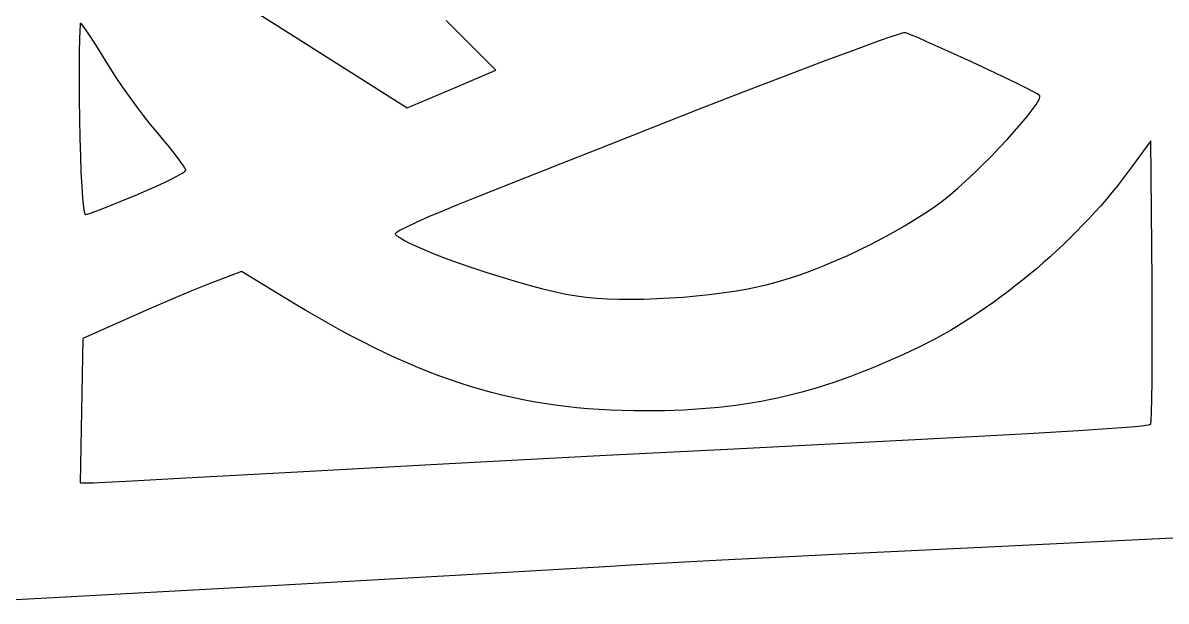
# Model space of a CAD drawing. Extents: x 41 to 5723, y -4869 to 395.
# Drawn here: x 2607 to 4186, y -4867 to -4068 of the extents above; entities that cross this region are included whole.
import ezdxf

# ---------------------------------------------------------------- set-up
doc = ezdxf.new("R2010")
doc.units = 0

msp = doc.modelspace()

# ---------------------------------------------------------------- linework, layer by layer
at = {"layer": 'Layer 1'}
for p, q in [((2917.094809, -4046.137738), (2976.96439, -4083.6239)), ((2685.897765, -4071.111192), (2685.348703, -4078.849737)), ((2686.222195, -4069.097427), (2685.897765, -4071.111192)), ((2686.396461, -4068.584095), (2686.222195, -4069.097427)), ((2686.5786, -4068.4111), (2686.396461, -4068.584095)), ((2687.102958, -4068.787036), (2686.5786, -4068.4111)), ((2687.920902, -4069.651316), (2687.102958, -4068.787036)), ((2690.371658, -4072.751889), (2687.920902, -4069.651316)), ((2693.799094, -4077.526783), (2690.371658, -4072.751889)), ((3202.522, -4075.687), (3191.55272, -4064.790386)), ((2685.348703, -4078.849737), (2684.939168, -4091.084139)), ((2698.071438, -4083.789962), (2693.799094, -4077.526783)), ((2708.623748, -4100.03703), (2698.071438, -4083.789962)), ((2976.96439, -4083.6239), (3137.69839, -4185.4889)), ((3260.06809, -4133.2337), (3202.52129, -4075.6869)), ((3202.52129, -4075.6869), (3202.522, -4075.687)), ((3804.436574, -4087.888163), (3791.230365, -4092.523055)), ((3814.606151, -4084.473159), (3804.436574, -4087.888163)), ((3821.516244, -4082.362339), (3814.606151, -4084.473159)), ((3823.679342, -4081.822341), (3821.516244, -4082.362339)), ((3824.944, -4081.64), (3823.679342, -4081.822341)), ((3826.092969, -4081.866044), (3824.944, -4081.64)), ((3828.136141, -4082.525927), (3826.092969, -4081.866044)), ((3834.66819, -4085.037724), (3828.136141, -4082.525927)), ((3844.066341, -4088.95641), (3834.66819, -4085.037724)), ((3855.856786, -4094.063008), (3844.066341, -4088.95641)), ((2684.939168, -4091.084139), (2684.67691, -4107.2718)), ((2720.9744, -4120.0048), (2708.623748, -4100.03703)), ((3756.599463, -4105.115313), (3712.496269, -4121.575562)), ((3791.230365, -4092.523055), (3756.599463, -4105.115313)), ((3884.719325, -4106.964022), (3855.856786, -4094.063008)), ((2684.67691, -4107.2718), (2684.569681, -4126.870123)), ((2727.840887, -4131.157847), (2720.9744, -4120.0048)), ((3712.496269, -4121.575562), (3660.703603, -4141.229429)), ((3917.465346, -4121.988937), (3884.719325, -4106.964022)), ((3950.304386, -4137.385923), (3917.465346, -4121.988937)), ((2684.569681, -4126.870123), (2684.625232, -4149.336512)), ((2735.846844, -4143.496867), (2727.840887, -4131.157847)), ((3199.21399, -4159.692), (3260.06809, -4133.2337)), ((3979.445983, -4151.403148), (3950.304386, -4137.385923)), ((2684.625232, -4149.336512), (2684.851314, -4174.12837)), ((2744.705466, -4156.595532), (2735.846844, -4143.496867)), ((3660.703603, -4141.229429), (3603.004288, -4163.402539)), ((3991.445721, -4157.346904), (3979.445983, -4151.403148)), ((2754.12995, -4170.027512), (2744.705466, -4156.595532)), ((3137.69839, -4185.4889), (3199.21399, -4159.692)), ((3603.004288, -4163.402539), (3541.181147, -4187.420521)), ((4001.099675, -4162.288784), (3991.445721, -4157.346904)), ((4007.934037, -4166.009809), (4001.099675, -4162.288784)), ((4010.145807, -4167.34407), (4007.934037, -4166.009809)), ((4011.475, -4168.291), (4010.145807, -4167.34407)), ((4011.804507, -4168.669228), (4011.475, -4168.291)), ((4011.989084, -4169.181458), (4011.804507, -4168.669228)), ((4011.936705, -4170.593569), (4011.989084, -4169.181458)), ((2684.851314, -4174.12837), (2685.25568, -4200.7031)), ((2763.83349, -4183.366479), (2754.12995, -4170.027512)), ((2773.529281, -4196.186102), (2763.83349, -4183.366479)), ((4001.212095, -4188.413502), (4006.593056, -4180.884459)), ((4006.593056, -4180.884459), (4008.646039, -4177.67278)), ((4008.646039, -4177.67278), (4010.238658, -4174.867935)), ((4010.238658, -4174.867935), (4011.344388, -4172.49863)), ((4011.344388, -4172.49863), (4011.936705, -4170.593569)), ((2685.25568, -4200.7031), (2685.651005, -4227.277715)), ((2782.93052, -4208.060052), (2773.529281, -4196.186102)), ((3541.181147, -4187.420521), (3477.017, -4212.609)), ((3986.092882, -4207.090589), (3994.307972, -4197.225424)), ((3994.307972, -4197.225424), (4001.212095, -4188.413502)), ((2791.7504, -4218.562), (2782.93052, -4208.060052)), ((3477.017, -4212.609), (3416.607316, -4236.648887)), ((3976.779022, -4217.779356), (3986.092882, -4207.090589)), ((2685.651005, -4227.277715), (2686.309879, -4252.069519)), ((2799.941088, -4228.323666), (2791.7504, -4218.562)), ((2807.542673, -4237.620244), (2799.941088, -4228.323666)), ((3955.703776, -4240.709144), (3966.578588, -4229.062087)), ((3966.578588, -4229.062087), (3976.779022, -4217.779356)), ((4164.934, -4231.1294), (4139.7986, -4265.5252)), ((4166.91837, -4424.9364), (4164.934, -4231.1294)), ((2814.400125, -4246.234695), (2807.542673, -4237.620244)), ((2820.358412, -4253.949976), (2814.400125, -4246.234695)), ((3416.607316, -4236.648887), (3349.934475, -4263.0452)), ((3944.366782, -4252.490888), (3955.703776, -4240.709144)), ((2686.309879, -4252.069519), (2687.185795, -4274.535901)), ((2825.262504, -4260.549048), (2820.358412, -4253.949976)), ((2828.95737, -4265.81487), (2825.262504, -4260.549048)), ((3349.934475, -4263.0452), (3230.293, -4310.5048)), ((3921.155036, -4275.53988), (3932.779804, -4264.177679)), ((3932.779804, -4264.177679), (3944.366782, -4252.490888)), ((2687.185795, -4274.535901), (2688.232243, -4294.13425)), ((2812.58625, -4283.632912), (2820.727881, -4279.419987)), ((2820.727881, -4279.419987), (2826.869634, -4275.912445)), ((2826.869634, -4275.912445), (2829.108197, -4274.459528)), ((2831.287979, -4269.530401), (2828.95737, -4265.81487)), ((2829.108197, -4274.459528), (2830.747958, -4273.226559)), ((2830.747958, -4273.226559), (2831.755974, -4272.228071)), ((2831.89324, -4270.738982), (2831.287979, -4269.530401)), ((2831.755974, -4272.228071), (2832.0993, -4271.4786)), ((2832.0993, -4271.4786), (2831.89324, -4270.738982)), ((3909.704676, -4286.347851), (3921.155036, -4275.53988)), ((4133.089613, -4274.765382), (4126.116468, -4284.000478)), ((4139.7986, -4265.5252), (4133.089613, -4274.765382)), ((2688.232243, -4294.13425), (2689.402714, -4310.321955)), ((2778.797617, -4299.341265), (2791.357566, -4293.709823)), ((2791.357566, -4293.709823), (2802.708294, -4288.434949)), ((2802.708294, -4288.434949), (2812.58625, -4283.632912)), ((3898.640919, -4296.371954), (3909.704676, -4286.347851)), ((4118.890186, -4293.221525), (4111.42179, -4302.41956)), ((4126.116468, -4284.000478), (4118.890186, -4293.221525)), ((2689.402714, -4310.321955), (2690.6507, -4322.556406)), ((2739.0508, -4315.972908), (2765.29208, -4305.2139)), ((2765.292, -4305.213), (2778.797617, -4299.341265)), ((2765.29208, -4305.2139), (2765.292, -4305.213)), ((3230.293, -4310.5048), (3207.453339, -4319.554617)), ((3878.522, -4313.15), (3888.175961, -4305.38255)), ((3888.175961, -4305.38255), (3898.640919, -4296.371954)), ((4103.722302, -4311.585621), (4095.802743, -4320.710745)), ((4111.42179, -4302.41956), (4103.722302, -4311.585621)), ((2690.6507, -4322.556406), (2691.289227, -4327.021595)), ((2691.289227, -4327.021595), (2691.929692, -4330.294991)), ((2700.458877, -4330.793686), (2716.592241, -4324.809562)), ((2716.592241, -4324.809562), (2739.0508, -4315.972908)), ((3207.453339, -4319.554617), (3186.357773, -4328.209114)), ((3853.061027, -4331.01209), (3866.188775, -4322.087832)), ((3866.188775, -4322.087832), (3878.522, -4313.15)), ((4095.802743, -4320.710745), (4087.674134, -4329.785969)), ((2691.929692, -4330.294991), (2692.566281, -4332.308768)), ((2692.566281, -4332.308768), (2692.881305, -4332.822104)), ((2692.881305, -4332.822104), (2693.19318, -4332.9951)), ((2693.19318, -4332.9951), (2695.558666, -4332.425368)), ((2695.558666, -4332.425368), (2700.458877, -4330.793686)), ((3167.448118, -4336.259001), (3151.166187, -4343.494987)), ((3186.357773, -4328.209114), (3167.448118, -4336.259001)), ((3824.778531, -4348.641602), (3839.227899, -4339.878203)), ((3839.227899, -4339.878203), (3853.061027, -4331.01209)), ((4079.347498, -4338.802331), (4070.833857, -4347.750868)), ((4087.674134, -4329.785969), (4079.347498, -4338.802331)), ((3122.504888, -4358.226629), (3121.251458, -4359.389828)), ((3124.857063, -4356.650663), (3122.504888, -4358.226629)), ((3128.252758, -4354.688092), (3124.857063, -4356.650663)), ((3137.953796, -4349.707781), (3128.252758, -4354.688092)), ((3151.166187, -4343.494987), (3137.953796, -4349.707781)), ((3794.387645, -4365.681972), (3809.802066, -4357.257714)), ((3809.802066, -4357.257714), (3824.778531, -4348.641602)), ((4062.144232, -4356.622617), (4053.289644, -4365.408615)), ((4070.833857, -4347.750868), (4062.144232, -4356.622617)), ((3121.251458, -4359.389828), (3121.054031, -4359.808465)), ((3121.054031, -4359.808465), (3121.152, -4360.1141)), ((3121.152, -4360.1141), (3123.525062, -4362.129177)), ((3123.525062, -4362.129177), (3126.648926, -4364.320721)), ((3126.648926, -4364.320721), (3130.483746, -4366.675287)), ((3130.483746, -4366.675287), (3134.989674, -4369.179433)), ((3134.989674, -4369.179433), (3140.126862, -4371.819713)), ((3140.126862, -4371.819713), (3145.855463, -4374.582684)), ((3145.855463, -4374.582684), (3158.927514, -4380.422923)), ((3762.6015, -4381.776637), (3778.624409, -4373.869803)), ((3778.624409, -4373.869803), (3794.387645, -4365.681972)), ((4044.281117, -4374.099899), (4035.12967, -4382.687508)), ((4053.289644, -4365.408615), (4044.281117, -4374.099899)), ((3158.927514, -4380.422923), (3173.887049, -4386.5926)), ((3173.887049, -4386.5926), (3190.415288, -4392.984162)), ((3730.13323, -4396.569036), (3746.40806, -4389.357905)), ((3746.40806, -4389.357905), (3762.6015, -4381.776637)), ((4035.12967, -4382.687508), (4025.846327, -4391.162478)), ((3190.415288, -4392.984162), (3208.193452, -4399.490058)), ((3208.193452, -4399.490058), (3226.902762, -4406.002737)), ((3226.902762, -4406.002737), (3246.224439, -4412.414648)), ((3697.695969, -4409.702605), (3713.866153, -4403.365459)), ((3713.866153, -4403.365459), (3730.13323, -4396.569036)), ((4016.442109, -4399.515846), (4006.928037, -4407.73865)), ((4025.846327, -4391.162478), (4016.442109, -4399.515846)), ((2908.8247, -4411.7073), (2861.8612, -4429.5667)), ((2980.9236, -4455.3635), (2908.8247, -4411.7073)), ((3246.224439, -4412.414648), (3265.839704, -4418.61824)), ((3265.839704, -4418.61824), (3285.429777, -4424.50596)), ((3650.658194, -4425.51267), (3666.002848, -4420.82078)), ((3666.002848, -4420.82078), (3681.71182, -4415.535902)), ((3681.71182, -4415.535902), (3697.695969, -4409.702605)), ((3997.315134, -4415.821927), (3987.614422, -4423.756715)), ((4006.928037, -4407.73865), (3997.315134, -4415.821927)), ((2861.8612, -4429.5667), (2839.040888, -4438.84778)), ((3285.429777, -4424.50596), (3304.67588, -4429.970258)), ((3304.67588, -4429.970258), (3323.259232, -4434.903582)), ((3323.259232, -4434.903582), (3340.861056, -4439.198381)), ((3589.568977, -4438.759951), (3605.869402, -4435.973785)), ((3605.869402, -4435.973785), (3621.321065, -4432.906627)), ((3621.321065, -4432.906627), (3635.767, -4429.5672)), ((3635.767, -4429.567), (3650.658194, -4425.51267)), ((3635.767, -4429.5672), (3635.767, -4429.567)), ((3977.836921, -4431.53405), (3967.993654, -4439.14497)), ((3987.614422, -4423.756715), (3977.836921, -4431.53405)), ((4167.166418, -4500.766412), (4166.91837, -4424.9364)), ((2810.7635, -4450.733351), (2780.749713, -4463.611122)), ((2839.040888, -4438.84778), (2810.7635, -4450.733351)), ((3340.861056, -4439.198381), (3357.162572, -4442.747105)), ((3357.162572, -4442.747105), (3371.845, -4445.4422)), ((3371.845, -4445.4422), (3384.895549, -4447.102466)), ((3384.895549, -4447.102466), (3399.137876, -4448.368376)), ((3399.137876, -4448.368376), (3414.415018, -4449.248652)), ((3414.415018, -4449.248652), (3430.570009, -4449.752012)), ((3430.570009, -4449.752012), (3447.445885, -4449.887178)), ((3447.445885, -4449.887178), (3464.885682, -4449.66287)), ((3464.885682, -4449.66287), (3482.732433, -4449.087808)), ((3482.732433, -4449.087808), (3500.829175, -4448.170712)), ((3500.829175, -4448.170712), (3519.018943, -4446.920304)), ((3519.018943, -4446.920304), (3537.144771, -4445.345304)), ((3537.144771, -4445.345304), (3555.049697, -4443.454431)), ((3555.049697, -4443.454431), (3572.576753, -4441.256407)), ((3572.576753, -4441.256407), (3589.568977, -4438.759951)), ((3958.095642, -4446.580512), (3948.153908, -4453.831713)), ((3967.993654, -4439.14497), (3958.095642, -4446.580512)), ((2780.749713, -4463.611122), (2752.7202, -4475.8688)), ((2997.59014, -4465.334663), (2980.9236, -4455.3635)), ((3013.990831, -4474.911713), (2997.59014, -4465.334663)), ((3928.183358, -4467.745244), (3918.176586, -4474.389647)), ((3938.179472, -4460.889611), (3928.183358, -4467.745244)), ((3948.153908, -4453.831713), (3938.179472, -4460.889611)), ((2752.7202, -4475.8688), (2689.8817, -4504.3115)), ((3030.142751, -4484.099736), (3013.990831, -4474.911713)), ((3046.062977, -4492.90382), (3030.142751, -4484.099736)), ((3908.170178, -4480.813859), (3898.175156, -4487.008917)), ((3918.176586, -4474.389647), (3908.170178, -4480.813859)), ((3061.768587, -4501.32905), (3046.062977, -4492.90382)), ((3878.263358, -4498.67572), (3868.368625, -4504.129539)), ((3888.202542, -4492.965859), (3878.263358, -4498.67572)), ((3898.175156, -4487.008917), (3888.202542, -4492.965859)), ((4166.918371, -4563.263874), (4167.166418, -4500.766412)), ((2689.8817, -4504.3115), (2687.89733, -4604.1917)), ((3077.276657, -4509.380515), (3061.768587, -4501.32905)), ((3092.604266, -4517.063301), (3077.276657, -4509.380515)), ((3848.7566, -4514.2332), (3823.388857, -4526.143966)), ((3858.529365, -4509.318354), (3848.7566, -4514.2332)), ((3868.368625, -4504.129539), (3858.529365, -4509.318354)), ((3107.768491, -4524.382495), (3092.604266, -4517.063301)), ((3122.786408, -4531.343184), (3107.768491, -4524.382495)), ((3137.675095, -4537.950455), (3122.786408, -4531.343184)), ((3823.388857, -4526.143966), (3798.797217, -4537.089675)), ((3152.45163, -4544.209394), (3137.675095, -4537.950455)), ((3167.13309, -4550.125089), (3152.45163, -4544.209394)), ((3774.858628, -4547.097458), (3763.095774, -4551.758105)), ((3786.753982, -4542.209111), (3774.858628, -4547.097458)), ((3798.797217, -4537.089675), (3786.753982, -4542.209111)), ((3181.736552, -4555.702626), (3167.13309, -4550.125089)), ((3196.279094, -4560.947093), (3181.736552, -4555.702626)), ((3210.777792, -4565.863576), (3196.279094, -4560.947093)), ((3739.906037, -4560.409866), (3728.448392, -4564.407763)), ((3751.450038, -4556.194444), (3739.906037, -4560.409866)), ((3763.095774, -4551.758105), (3751.450038, -4556.194444)), ((4166.608313, -4587.516902), (4166.918371, -4563.263874)), ((3225.249725, -4570.457162), (3210.777792, -4565.863576)), ((3239.711969, -4574.732939), (3225.249725, -4570.457162)), ((3254.181602, -4578.695993), (3239.711969, -4574.732939)), ((3268.675701, -4582.35141), (3254.181602, -4578.695993)), ((3683.173726, -4578.291924), (3671.91713, -4581.253063)), ((3694.439768, -4575.130216), (3683.173726, -4578.291924)), ((3705.730639, -4571.764547), (3694.439768, -4575.130216)), ((3717.06172, -4568.191527), (3705.730639, -4571.764547)), ((3728.448392, -4564.407763), (3717.06172, -4568.191527)), ((3283.211344, -4585.704278), (3268.675701, -4582.35141)), ((3297.805608, -4588.759684), (3283.211344, -4585.704278)), ((3312.475569, -4591.522715), (3297.805608, -4588.759684)), ((3327.238307, -4593.998458), (3312.475569, -4591.522715)), ((3342.110897, -4596.191998), (3327.238307, -4593.998458)), ((3603.71457, -4594.99786), (3592.093417, -4596.649972)), ((3615.237498, -4593.168919), (3603.71457, -4594.99786)), ((3626.677584, -4591.159756), (3615.237498, -4593.168919)), ((3638.050208, -4588.96698), (3626.677584, -4591.159756)), ((3649.370753, -4586.5872), (3638.050208, -4588.96698)), ((3660.6546, -4584.017025), (3649.370753, -4586.5872)), ((3671.91713, -4581.253063), (3660.6546, -4584.017025)), ((4166.174232, -4606.041599), (4166.608313, -4587.516902)), ((2687.89733, -4604.1917), (2685.91296, -4703.4104)), ((3357.110417, -4598.108425), (3342.110897, -4596.191998)), ((3372.253945, -4599.752823), (3357.110417, -4598.108425)), ((3387.558558, -4601.130281), (3372.253945, -4599.752823)), ((3403.041332, -4602.245885), (3387.558558, -4601.130281)), ((3418.719347, -4603.104722), (3403.041332, -4602.245885)), ((3434.609678, -4603.711879), (3418.719347, -4603.104722)), ((3450.729403, -4604.072443), (3434.609678, -4603.711879)), ((3467.0956, -4604.1915), (3450.729403, -4604.072443)), ((3493.742328, -4603.907926), (3467.0956, -4604.1915)), ((3506.703012, -4603.548371), (3493.742328, -4603.907926)), ((3519.44242, -4603.039116), (3506.703012, -4603.548371)), ((3531.975933, -4602.376769), (3519.44242, -4603.039116)), ((3544.318931, -4601.55794), (3531.975933, -4602.376769)), ((3556.486797, -4600.579237), (3544.318931, -4601.55794)), ((3568.494913, -4599.437269), (3556.486797, -4600.579237)), ((3580.358659, -4598.128644), (3568.494913, -4599.437269)), ((3592.093417, -4596.649972), (3580.358659, -4598.128644)), ((4165.616127, -4618.039564), (4166.174232, -4606.041599)), ((4065.114877, -4631.118904), (4118.270422, -4627.518339)), ((4118.270422, -4627.518339), (4137.806473, -4625.995654)), ((4137.806473, -4625.995654), (4152.27985, -4624.677413)), ((4152.27985, -4624.677413), (4161.414407, -4623.578151)), ((4161.414407, -4623.578151), (4163.893333, -4623.115178)), ((4163.893333, -4623.115178), (4164.934, -4622.7124)), ((4164.934, -4622.7124), (4165.290567, -4621.341523)), ((4165.290567, -4621.341523), (4165.616127, -4618.039564)), ((3812.863141, -4645.315717), (3910.202076, -4640.133866)), ((3910.202076, -4640.133866), (3995.022375, -4635.362837)), ((3995.022375, -4635.362837), (4065.114877, -4631.118904)), ((3412.898359, -4665.44882), (3589.466, -4656.4468)), ((3589.466, -4656.4468), (3705.214729, -4650.792119)), ((3705.214729, -4650.792119), (3812.863141, -4645.315717)), ((3195.898875, -4676.869294), (3412.898359, -4665.44882)), ((2832.097, -4696.7957), (2986.340703, -4688.165746)), ((2986.340703, -4688.165746), (3195.898875, -4676.869294)), ((2685.91296, -4703.4104), (2704.43376, -4703.4104)), ((2704.43376, -4703.4104), (2720.381079, -4702.84196)), ((2720.381079, -4702.84196), (2749.660885, -4701.343344)), ((2749.660885, -4701.343344), (2832.09476, -4696.79582)), ((2832.09476, -4696.79582), (2832.097, -4696.7957)), ((4204.62249, -4779.47686), (3931.274865, -4792.788704)), ((3931.274865, -4792.788704), (3728.37249, -4802.62786)), ((3487.270829, -4815.18523), (3447.304305, -4817.540378)), ((3572.598978, -4810.482679), (3487.270829, -4815.18523)), ((3656.438882, -4806.152194), (3572.598978, -4810.482679)), ((3728.37249, -4802.62786), (3656.438882, -4806.152194)), ((3212.218053, -4831.101551), (2918.00349, -4847.524316)), ((3410.87249, -4819.82576), (3212.218053, -4831.101551)), ((3447.304305, -4817.540378), (3410.87249, -4819.82576)), ((2918.00349, -4847.524316), (2648.965678, -4862.334778)), ((2648.965678, -4862.334778), (2561.618326, -4867.023121))]:
    msp.add_line(p, q, dxfattribs=at)

doc.saveas('drawing.dxf')
